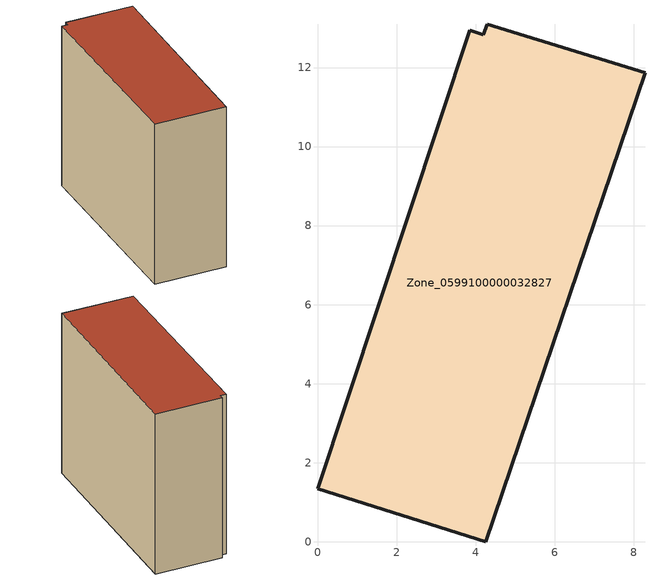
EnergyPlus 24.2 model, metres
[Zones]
Zone_0599100000032827
 floor ground (C_G): 4.26,0 0,1.34 3.85,12.94 4.2,12.83 4.3,13.09 8.29,11.87 z0
 wall outside (C_F): 0,1.34 4.26,0 8.29,11.87 4.3,13.09 4.2,12.83 3.85,12.94 0,1.34 z0:10.3
 roof outside (C_R): 3.85,12.94 0,1.34 4.26,0 8.29,11.87 4.3,13.09 4.2,12.83 z10.3
[BUILDING]
Pand.0599100000032827: North Axis=0; Terrain=City; Loads Convergence Tolerance Value=0.04; Temperature Convergence Tolerance Value=0.4; Solar Distribution=FullExterior; Maximum Number of Warmup Days=25; Minimum Number of Warmup Days=1
[Site:Location]
Rotterdam.The.Hague.AP_ZH_NLD Design_Conditions: Latitude=51.96; Longitude=4.45; Time Zone=1; Elevation=-4.5
[SITE:GROUNDTEMPERATURE:BUILDINGSURFACE]
18, 18, 18, 18, 18, 18, 18, 18, 18, 18, 18, 18
[MATERIAL] Thermal Absorptance=0.9; Solar Absorptance=0.7; Visible Absorptance=0.7
Name | Roughness | Thickness | Conductivity | Density | Specific Heat
G.TI.1946 | MediumSmooth | 0.15 | 1 | 540 | 1210
F.TI.1946 | Rough | 0.3 | 0.857143 | 1920 | 840
R.TI.1946 | MediumRough | 0.2 | 0.1 | 1500 | 1000
[CONSTRUCTION]
C_G: G.TI.1946
C_F: F.TI.1946
C_R: R.TI.1946
[ZONE]
Zone_0599100000032827: Type=1; Multiplier=1; Ceiling Height=Autocalculate; Volume=Autocalculate; Floor Area=autocalculate; Part of Total Floor Area=Yes
[ZONEINFILTRATION:DESIGNFLOWRATE]
Infil_Zone_0599100000032827: Zone or ZoneList or Space or SpaceList=Zone_0599100000032827; Schedule=AlwaysOn; Design Flow Rate Calculation Method=Flow/Area; Flow Rate per Floor Area=0.003; Constant Term Coefficient=1; Temperature Term Coefficient=0; Velocity Term Coefficient=0; Velocity Squared Term Coefficient=0
[HVACTEMPLATE:ZONE:IDEALLOADSAIRSYSTEM]
Zone_0599100000032827: Maximum Heating Supply Air Temperature=50; Minimum Cooling Supply Air Temperature=13; Maximum Heating Supply Air Humidity Ratio=0.0156; Minimum Cooling Supply Air Humidity Ratio=0.0077; Heating Limit=NoLimit; Cooling Limit=NoLimit; Dehumidification Control Type=ConstantSensibleHeatRatio; Cooling Sensible Heat Ratio=0.7; Dehumidification Setpoint=60; Humidification Control Type=None; Humidification Setpoint=30; Outdoor Air Method=None; Outdoor Air Flow Rate per Person=0.00944; Outdoor Air Flow Rate per Zone Floor Area=0; Outdoor Air Flow Rate per Zone=0; Demand Controlled Ventilation Type=None; Outdoor Air Economizer Type=NoEconomizer; Heat Recovery Type=None; Sensible Heat Recovery Effectiveness=0.7; Latent Heat Recovery Effectiveness=0.65
[ZONECONTROL:THERMOSTAT]
ThermostatControl_Zone_0599100000032827: Zone or ZoneList=Zone_0599100000032827; Control Type Schedule=DualSetpointControlType; Control 1=Thermostat_Zone_0599100000032827; Temperature Difference Between Cutout And Setpoint=0
[THERMOSTATSETPOINT:DUALSETPOINT]
Thermostat_Zone_0599100000032827: Heating Setpoint Temperature Schedule=HeatingSetpoint_Zone_0599100000032827; Cooling Setpoint Temperature Schedule=CoolingSetpoint_Zone_0599100000032827
[SCHEDULE:COMPACT]
HeatingSetpoint_Zone_0599100000032827: Through: 12/31, For: AllDays, Until: 24:00, 21
CoolingSetpoint_Zone_0599100000032827: Through: 12/31, For: AllDays, Until: 24:00, 24
DualSetpointControlType: Through: 12/31, For: AllDays, Until: 24:00, 4
AlwaysOn: Through: 12/31, For: AllDays, Until: 24:00, 1
